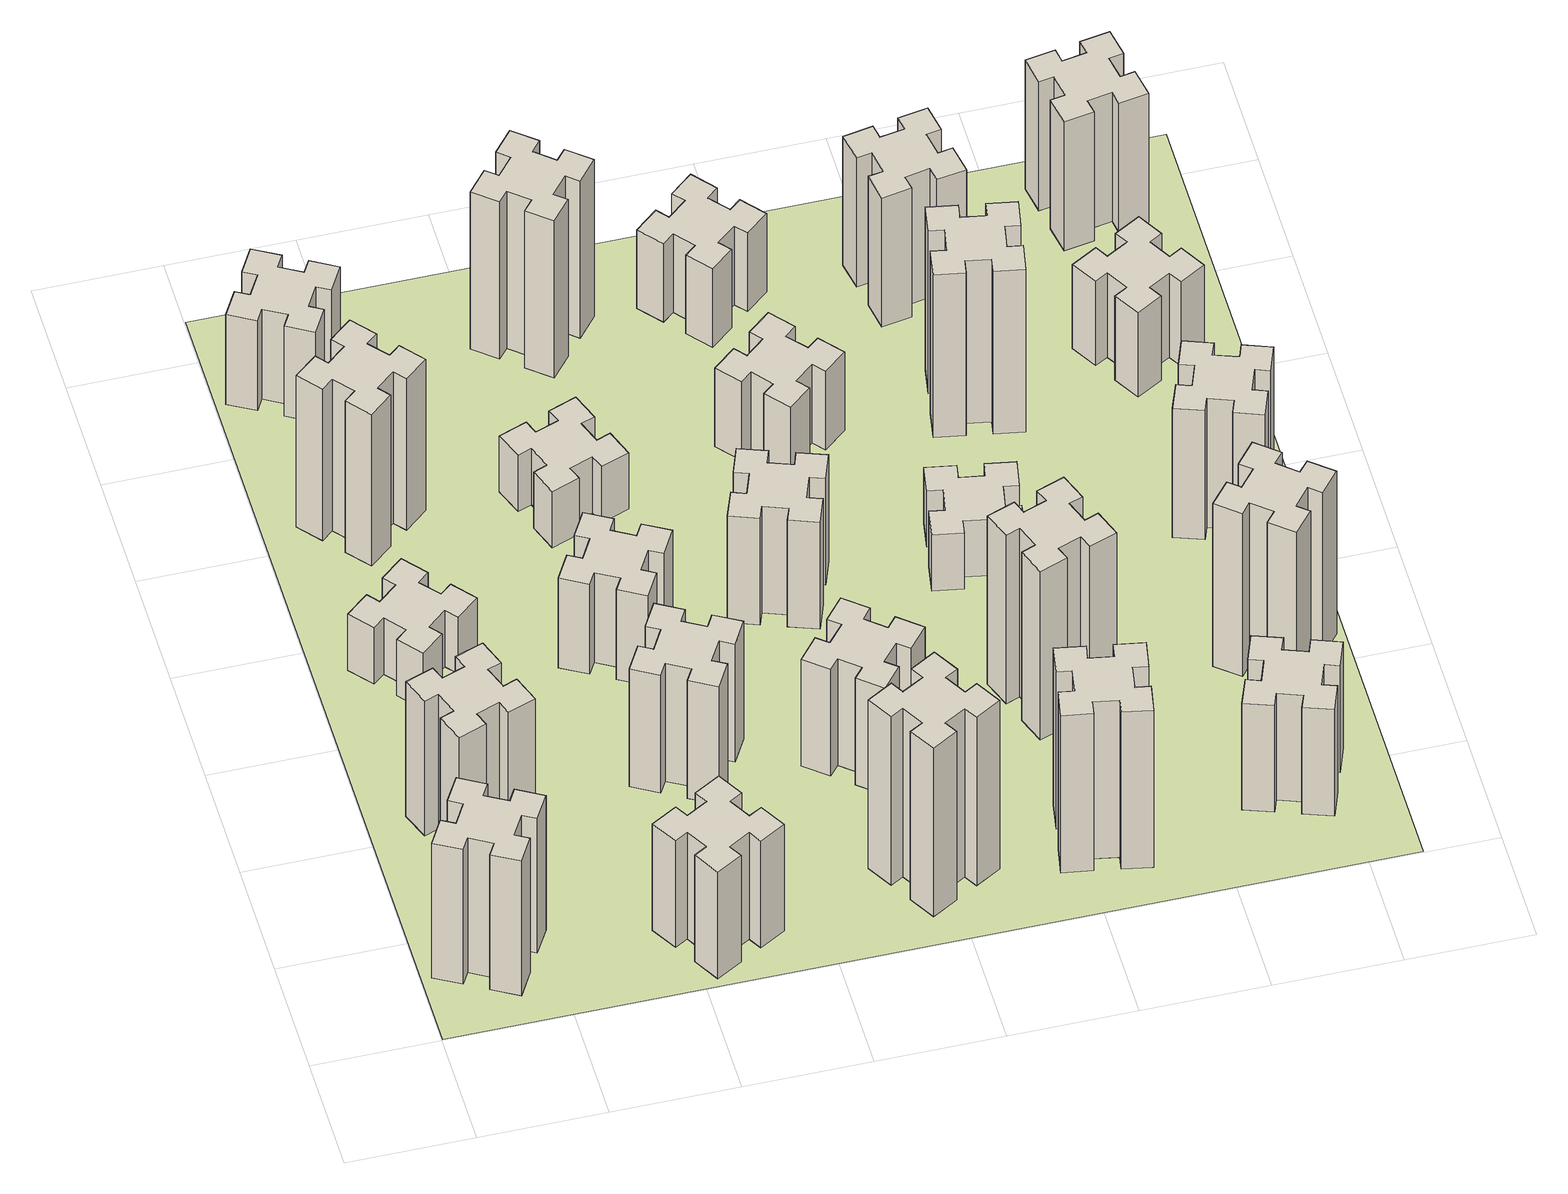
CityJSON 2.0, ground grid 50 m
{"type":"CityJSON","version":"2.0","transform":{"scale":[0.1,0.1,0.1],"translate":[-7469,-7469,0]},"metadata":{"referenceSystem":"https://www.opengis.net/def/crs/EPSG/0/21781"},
"CityObjects":{
"building1":{"type":"Building","attributes":{"class":"1000","function":"1000","usage":"1000","yearOfConstruction":2016,"roofType":"1000","measuredHeight":72,"storeysAboveGround":30,"storeysBelowGround":0},"geometry":[{"type":"Solid","lod":"1","boundaries":[[[[0,1,2,3,4,5,6,7,8,9,10,11,12,13,14,15,16,17,18,19]],[[17,16,20,21]],[[16,15,22,20]],[[15,14,23,22]],[[14,13,24,23]],[[13,12,25,24]],[[12,11,26,25]],[[11,10,27,26]],[[10,9,28,27]],[[9,8,29,28]],[[8,7,30,29]],[[7,6,31,30]],[[6,5,32,31]],[[5,4,33,32]],[[4,3,34,33]],[[3,2,35,34]],[[2,1,36,35]],[[1,0,37,36]],[[0,19,38,37]],[[19,18,39,38]],[[18,17,21,39]],[[24,25,26,27,28,29,30,31,32,33,34,35,36,37,38,39,21,20,22,23]]]]}]},
"building2":{"type":"Building","attributes":{"class":"1000","function":"1000","usage":"1000","yearOfConstruction":2016,"roofType":"1000","measuredHeight":72,"storeysAboveGround":30,"storeysBelowGround":0},"geometry":[{"type":"Solid","lod":"1","boundaries":[[[[40,41,42,43,44,45,46,47,48,49,50,51,52,53,54,55,56,57,58,59]],[[57,56,60,61]],[[56,55,62,60]],[[55,54,63,62]],[[54,53,64,63]],[[53,52,65,64]],[[52,51,66,65]],[[51,50,67,66]],[[50,49,68,67]],[[49,48,69,68]],[[48,47,70,69]],[[47,46,71,70]],[[46,45,72,71]],[[45,44,73,72]],[[44,43,74,73]],[[43,42,75,74]],[[42,41,76,75]],[[41,40,77,76]],[[40,59,78,77]],[[59,58,79,78]],[[58,57,61,79]],[[64,65,66,67,68,69,70,71,72,73,74,75,76,77,78,79,61,60,62,63]]]]}]},
"building3":{"type":"Building","attributes":{"class":"1000","function":"1000","usage":"1000","yearOfConstruction":2016,"roofType":"1000","measuredHeight":30,"storeysAboveGround":30,"storeysBelowGround":0},"geometry":[{"type":"Solid","lod":"1","boundaries":[[[[80,81,82,83,84,85,86,87,88,89,90,91,92,93,94,95,96,97,98,99]],[[97,96,100,101]],[[96,95,102,100]],[[95,94,103,102]],[[94,93,104,103]],[[93,92,105,104]],[[92,91,106,105]],[[91,90,107,106]],[[90,89,108,107]],[[89,88,109,108]],[[88,87,110,109]],[[87,86,111,110]],[[86,85,112,111]],[[85,84,113,112]],[[84,83,114,113]],[[83,82,115,114]],[[82,81,116,115]],[[81,80,117,116]],[[80,99,118,117]],[[99,98,119,118]],[[98,97,101,119]],[[104,105,106,107,108,109,110,111,112,113,114,115,116,117,118,119,101,100,102,103]]]]}]},
"building4":{"type":"Building","attributes":{"class":"1000","function":"1000","usage":"1000","yearOfConstruction":2016,"roofType":"1000","measuredHeight":81,"storeysAboveGround":30,"storeysBelowGround":0},"geometry":[{"type":"Solid","lod":"1","boundaries":[[[[120,121,122,123,124,125,126,127,128,129,130,131,132,133,134,135,136,137,138,139]],[[137,136,140,141]],[[136,135,142,140]],[[135,134,143,142]],[[134,133,144,143]],[[133,132,145,144]],[[132,131,146,145]],[[131,130,147,146]],[[130,129,148,147]],[[129,128,149,148]],[[128,127,150,149]],[[127,126,151,150]],[[126,125,152,151]],[[125,124,153,152]],[[124,123,154,153]],[[123,122,155,154]],[[122,121,156,155]],[[121,120,157,156]],[[120,139,158,157]],[[139,138,159,158]],[[138,137,141,159]],[[144,145,146,147,148,149,150,151,152,153,154,155,156,157,158,159,141,140,142,143]]]]}]},
"building5":{"type":"Building","attributes":{"class":"1000","function":"1000","usage":"1000","yearOfConstruction":2016,"roofType":"1000","measuredHeight":57,"storeysAboveGround":30,"storeysBelowGround":0},"geometry":[{"type":"Solid","lod":"1","boundaries":[[[[160,161,162,163,164,165,166,167,168,169,170,171,172,173,174,175,176,177,178,179]],[[177,176,180,181]],[[176,175,182,180]],[[175,174,183,182]],[[174,173,184,183]],[[173,172,185,184]],[[172,171,186,185]],[[171,170,187,186]],[[170,169,188,187]],[[169,168,189,188]],[[168,167,190,189]],[[167,166,191,190]],[[166,165,192,191]],[[165,164,193,192]],[[164,163,194,193]],[[163,162,195,194]],[[162,161,196,195]],[[161,160,197,196]],[[160,179,198,197]],[[179,178,199,198]],[[178,177,181,199]],[[184,185,186,187,188,189,190,191,192,193,194,195,196,197,198,199,181,180,182,183]]]]}]},
"building6":{"type":"Building","attributes":{"class":"1000","function":"1000","usage":"1000","yearOfConstruction":2016,"roofType":"1000","measuredHeight":48,"storeysAboveGround":30,"storeysBelowGround":0},"geometry":[{"type":"Solid","lod":"1","boundaries":[[[[200,201,202,203,204,205,206,207,208,209,210,211,212,213,214,215,216,217,218,219]],[[217,216,220,221]],[[216,215,222,220]],[[215,214,223,222]],[[214,213,224,223]],[[213,212,225,224]],[[212,211,226,225]],[[211,210,227,226]],[[210,209,228,227]],[[209,208,229,228]],[[208,207,230,229]],[[207,206,231,230]],[[206,205,232,231]],[[205,204,233,232]],[[204,203,234,233]],[[203,202,235,234]],[[202,201,236,235]],[[201,200,237,236]],[[200,219,238,237]],[[219,218,239,238]],[[218,217,221,239]],[[224,225,226,227,228,229,230,231,232,233,234,235,236,237,238,239,221,220,222,223]]]]}]},
"building7":{"type":"Building","attributes":{"class":"1000","function":"1000","usage":"1000","yearOfConstruction":2016,"roofType":"1000","measuredHeight":63,"storeysAboveGround":30,"storeysBelowGround":0},"geometry":[{"type":"Solid","lod":"1","boundaries":[[[[240,241,242,243,244,245,246,247,248,249,250,251,252,253,254,255,256,257,258,259]],[[257,256,260,261]],[[256,255,262,260]],[[255,254,263,262]],[[254,253,264,263]],[[253,252,265,264]],[[252,251,266,265]],[[251,250,267,266]],[[250,249,268,267]],[[249,248,269,268]],[[248,247,270,269]],[[247,246,271,270]],[[246,245,272,271]],[[245,244,273,272]],[[244,243,274,273]],[[243,242,275,274]],[[242,241,276,275]],[[241,240,277,276]],[[240,259,278,277]],[[259,258,279,278]],[[258,257,261,279]],[[264,265,266,267,268,269,270,271,272,273,274,275,276,277,278,279,261,260,262,263]]]]}]},
"building8":{"type":"Building","attributes":{"class":"1000","function":"1000","usage":"1000","yearOfConstruction":2016,"roofType":"1000","measuredHeight":48,"storeysAboveGround":30,"storeysBelowGround":0},"geometry":[{"type":"Solid","lod":"1","boundaries":[[[[280,281,282,283,284,285,286,287,288,289,290,291,292,293,294,295,296,297,298,299]],[[297,296,300,301]],[[296,295,302,300]],[[295,294,303,302]],[[294,293,304,303]],[[293,292,305,304]],[[292,291,306,305]],[[291,290,307,306]],[[290,289,308,307]],[[289,288,309,308]],[[288,287,310,309]],[[287,286,311,310]],[[286,285,312,311]],[[285,284,313,312]],[[284,283,314,313]],[[283,282,315,314]],[[282,281,316,315]],[[281,280,317,316]],[[280,299,318,317]],[[299,298,319,318]],[[298,297,301,319]],[[304,305,306,307,308,309,310,311,312,313,314,315,316,317,318,319,301,300,302,303]]]]}]},
"building9":{"type":"Building","attributes":{"class":"1000","function":"1000","usage":"1000","yearOfConstruction":2016,"roofType":"1000","measuredHeight":30,"storeysAboveGround":30,"storeysBelowGround":0},"geometry":[{"type":"Solid","lod":"1","boundaries":[[[[320,321,322,323,324,325,326,327,328,329,330,331,332,333,334,335,336,337,338,339]],[[337,336,340,341]],[[336,335,342,340]],[[335,334,343,342]],[[334,333,344,343]],[[333,332,345,344]],[[332,331,346,345]],[[331,330,347,346]],[[330,329,348,347]],[[329,328,349,348]],[[328,327,350,349]],[[327,326,351,350]],[[326,325,352,351]],[[325,324,353,352]],[[324,323,354,353]],[[323,322,355,354]],[[322,321,356,355]],[[321,320,357,356]],[[320,339,358,357]],[[339,338,359,358]],[[338,337,341,359]],[[344,345,346,347,348,349,350,351,352,353,354,355,356,357,358,359,341,340,342,343]]]]}]},
"building10":{"type":"Building","attributes":{"class":"1000","function":"1000","usage":"1000","yearOfConstruction":2016,"roofType":"1000","measuredHeight":90,"storeysAboveGround":30,"storeysBelowGround":0},"geometry":[{"type":"Solid","lod":"1","boundaries":[[[[360,361,362,363,364,365,366,367,368,369,370,371,372,373,374,375,376,377,378,379]],[[377,376,380,381]],[[376,375,382,380]],[[375,374,383,382]],[[374,373,384,383]],[[373,372,385,384]],[[372,371,386,385]],[[371,370,387,386]],[[370,369,388,387]],[[369,368,389,388]],[[368,367,390,389]],[[367,366,391,390]],[[366,365,392,391]],[[365,364,393,392]],[[364,363,394,393]],[[363,362,395,394]],[[362,361,396,395]],[[361,360,397,396]],[[360,379,398,397]],[[379,378,399,398]],[[378,377,381,399]],[[384,385,386,387,388,389,390,391,392,393,394,395,396,397,398,399,381,380,382,383]]]]}]},
"building11":{"type":"Building","attributes":{"class":"1000","function":"1000","usage":"1000","yearOfConstruction":2016,"roofType":"1000","measuredHeight":57,"storeysAboveGround":30,"storeysBelowGround":0},"geometry":[{"type":"Solid","lod":"1","boundaries":[[[[400,401,402,403,404,405,406,407,408,409,410,411,412,413,414,415,416,417,418,419]],[[417,416,420,421]],[[416,415,422,420]],[[415,414,423,422]],[[414,413,424,423]],[[413,412,425,424]],[[412,411,426,425]],[[411,410,427,426]],[[410,409,428,427]],[[409,408,429,428]],[[408,407,430,429]],[[407,406,431,430]],[[406,405,432,431]],[[405,404,433,432]],[[404,403,434,433]],[[403,402,435,434]],[[402,401,436,435]],[[401,400,437,436]],[[400,419,438,437]],[[419,418,439,438]],[[418,417,421,439]],[[424,425,426,427,428,429,430,431,432,433,434,435,436,437,438,439,421,420,422,423]]]]}]},
"building12":{"type":"Building","attributes":{"class":"1000","function":"1000","usage":"1000","yearOfConstruction":2016,"roofType":"1000","measuredHeight":84,"storeysAboveGround":30,"storeysBelowGround":0},"geometry":[{"type":"Solid","lod":"1","boundaries":[[[[440,441,442,443,444,445,446,447,448,449,450,451,452,453,454,455,456,457,458,459]],[[457,456,460,461]],[[456,455,462,460]],[[455,454,463,462]],[[454,453,464,463]],[[453,452,465,464]],[[452,451,466,465]],[[451,450,467,466]],[[450,449,468,467]],[[449,448,469,468]],[[448,447,470,469]],[[447,446,471,470]],[[446,445,472,471]],[[445,444,473,472]],[[444,443,474,473]],[[443,442,475,474]],[[442,441,476,475]],[[441,440,477,476]],[[440,459,478,477]],[[459,458,479,478]],[[458,457,461,479]],[[464,465,466,467,468,469,470,471,472,473,474,475,476,477,478,479,461,460,462,463]]]]}]},
"building13":{"type":"Building","attributes":{"class":"1000","function":"1000","usage":"1000","yearOfConstruction":2016,"roofType":"1000","measuredHeight":57,"storeysAboveGround":30,"storeysBelowGround":0},"geometry":[{"type":"Solid","lod":"1","boundaries":[[[[480,481,482,483,484,485,486,487,488,489,490,491,492,493,494,495,496,497,498,499]],[[497,496,500,501]],[[496,495,502,500]],[[495,494,503,502]],[[494,493,504,503]],[[493,492,505,504]],[[492,491,506,505]],[[491,490,507,506]],[[490,489,508,507]],[[489,488,509,508]],[[488,487,510,509]],[[487,486,511,510]],[[486,485,512,511]],[[485,484,513,512]],[[484,483,514,513]],[[483,482,515,514]],[[482,481,516,515]],[[481,480,517,516]],[[480,499,518,517]],[[499,498,519,518]],[[498,497,501,519]],[[504,505,506,507,508,509,510,511,512,513,514,515,516,517,518,519,501,500,502,503]]]]}]},
"building14":{"type":"Building","attributes":{"class":"1000","function":"1000","usage":"1000","yearOfConstruction":2016,"roofType":"1000","measuredHeight":84,"storeysAboveGround":30,"storeysBelowGround":0},"geometry":[{"type":"Solid","lod":"1","boundaries":[[[[520,521,522,523,524,525,526,527,528,529,530,531,532,533,534,535,536,537,538,539]],[[537,536,540,541]],[[536,535,542,540]],[[535,534,543,542]],[[534,533,544,543]],[[533,532,545,544]],[[532,531,546,545]],[[531,530,547,546]],[[530,529,548,547]],[[529,528,549,548]],[[528,527,550,549]],[[527,526,551,550]],[[526,525,552,551]],[[525,524,553,552]],[[524,523,554,553]],[[523,522,555,554]],[[522,521,556,555]],[[521,520,557,556]],[[520,539,558,557]],[[539,538,559,558]],[[538,537,541,559]],[[544,545,546,547,548,549,550,551,552,553,554,555,556,557,558,559,541,540,542,543]]]]}]},
"building15":{"type":"Building","attributes":{"class":"1000","function":"1000","usage":"1000","yearOfConstruction":2016,"roofType":"1000","measuredHeight":42,"storeysAboveGround":30,"storeysBelowGround":0},"geometry":[{"type":"Solid","lod":"1","boundaries":[[[[560,561,562,563,564,565,566,567,568,569,570,571,572,573,574,575,576,577,578,579]],[[577,576,580,581]],[[576,575,582,580]],[[575,574,583,582]],[[574,573,584,583]],[[573,572,585,584]],[[572,571,586,585]],[[571,570,587,586]],[[570,569,588,587]],[[569,568,589,588]],[[568,567,590,589]],[[567,566,591,590]],[[566,565,592,591]],[[565,564,593,592]],[[564,563,594,593]],[[563,562,595,594]],[[562,561,596,595]],[[561,560,597,596]],[[560,579,598,597]],[[579,578,599,598]],[[578,577,581,599]],[[584,585,586,587,588,589,590,591,592,593,594,595,596,597,598,599,581,580,582,583]]]]}]},
"building16":{"type":"Building","attributes":{"class":"1000","function":"1000","usage":"1000","yearOfConstruction":2016,"roofType":"1000","measuredHeight":42,"storeysAboveGround":30,"storeysBelowGround":0},"geometry":[{"type":"Solid","lod":"1","boundaries":[[[[600,601,602,603,604,605,606,607,608,609,610,611,612,613,614,615,616,617,618,619]],[[617,616,620,621]],[[616,615,622,620]],[[615,614,623,622]],[[614,613,624,623]],[[613,612,625,624]],[[612,611,626,625]],[[611,610,627,626]],[[610,609,628,627]],[[609,608,629,628]],[[608,607,630,629]],[[607,606,631,630]],[[606,605,632,631]],[[605,604,633,632]],[[604,603,634,633]],[[603,602,635,634]],[[602,601,636,635]],[[601,600,637,636]],[[600,619,638,637]],[[619,618,639,638]],[[618,617,621,639]],[[624,625,626,627,628,629,630,631,632,633,634,635,636,637,638,639,621,620,622,623]]]]}]},
"building17":{"type":"Building","attributes":{"class":"1000","function":"1000","usage":"1000","yearOfConstruction":2016,"roofType":"1000","measuredHeight":90,"storeysAboveGround":30,"storeysBelowGround":0},"geometry":[{"type":"Solid","lod":"1","boundaries":[[[[640,641,642,643,644,645,646,647,648,649,650,651,652,653,654,655,656,657,658,659]],[[657,656,660,661]],[[656,655,662,660]],[[655,654,663,662]],[[654,653,664,663]],[[653,652,665,664]],[[652,651,666,665]],[[651,650,667,666]],[[650,649,668,667]],[[649,648,669,668]],[[648,647,670,669]],[[647,646,671,670]],[[646,645,672,671]],[[645,644,673,672]],[[644,643,674,673]],[[643,642,675,674]],[[642,641,676,675]],[[641,640,677,676]],[[640,659,678,677]],[[659,658,679,678]],[[658,657,661,679]],[[664,665,666,667,668,669,670,671,672,673,674,675,676,677,678,679,661,660,662,663]]]]}]},
"building18":{"type":"Building","attributes":{"class":"1000","function":"1000","usage":"1000","yearOfConstruction":2016,"roofType":"1000","measuredHeight":30,"storeysAboveGround":30,"storeysBelowGround":0},"geometry":[{"type":"Solid","lod":"1","boundaries":[[[[680,681,682,683,684,685,686,687,688,689,690,691,692,693,694,695,696,697,698,699]],[[697,696,700,701]],[[696,695,702,700]],[[695,694,703,702]],[[694,693,704,703]],[[693,692,705,704]],[[692,691,706,705]],[[691,690,707,706]],[[690,689,708,707]],[[689,688,709,708]],[[688,687,710,709]],[[687,686,711,710]],[[686,685,712,711]],[[685,684,713,712]],[[684,683,714,713]],[[683,682,715,714]],[[682,681,716,715]],[[681,680,717,716]],[[680,699,718,717]],[[699,698,719,718]],[[698,697,701,719]],[[704,705,706,707,708,709,710,711,712,713,714,715,716,717,718,719,701,700,702,703]]]]}]},
"building19":{"type":"Building","attributes":{"class":"1000","function":"1000","usage":"1000","yearOfConstruction":2016,"roofType":"1000","measuredHeight":87,"storeysAboveGround":30,"storeysBelowGround":0},"geometry":[{"type":"Solid","lod":"1","boundaries":[[[[720,721,722,723,724,725,726,727,728,729,730,731,732,733,734,735,736,737,738,739]],[[737,736,740,741]],[[736,735,742,740]],[[735,734,743,742]],[[734,733,744,743]],[[733,732,745,744]],[[732,731,746,745]],[[731,730,747,746]],[[730,729,748,747]],[[729,728,749,748]],[[728,727,750,749]],[[727,726,751,750]],[[726,725,752,751]],[[725,724,753,752]],[[724,723,754,753]],[[723,722,755,754]],[[722,721,756,755]],[[721,720,757,756]],[[720,739,758,757]],[[739,738,759,758]],[[738,737,741,759]],[[744,745,746,747,748,749,750,751,752,753,754,755,756,757,758,759,741,740,742,743]]]]}]},
"building20":{"type":"Building","attributes":{"class":"1000","function":"1000","usage":"1000","yearOfConstruction":2016,"roofType":"1000","measuredHeight":57,"storeysAboveGround":30,"storeysBelowGround":0},"geometry":[{"type":"Solid","lod":"1","boundaries":[[[[760,761,762,763,764,765,766,767,768,769,770,771,772,773,774,775,776,777,778,779]],[[777,776,780,781]],[[776,775,782,780]],[[775,774,783,782]],[[774,773,784,783]],[[773,772,785,784]],[[772,771,786,785]],[[771,770,787,786]],[[770,769,788,787]],[[769,768,789,788]],[[768,767,790,789]],[[767,766,791,790]],[[766,765,792,791]],[[765,764,793,792]],[[764,763,794,793]],[[763,762,795,794]],[[762,761,796,795]],[[761,760,797,796]],[[760,779,798,797]],[[779,778,799,798]],[[778,777,781,799]],[[784,785,786,787,788,789,790,791,792,793,794,795,796,797,798,799,781,780,782,783]]]]}]},
"building21":{"type":"Building","attributes":{"class":"1000","function":"1000","usage":"1000","yearOfConstruction":2016,"roofType":"1000","measuredHeight":69,"storeysAboveGround":30,"storeysBelowGround":0},"geometry":[{"type":"Solid","lod":"1","boundaries":[[[[800,801,802,803,804,805,806,807,808,809,810,811,812,813,814,815,816,817,818,819]],[[817,816,820,821]],[[816,815,822,820]],[[815,814,823,822]],[[814,813,824,823]],[[813,812,825,824]],[[812,811,826,825]],[[811,810,827,826]],[[810,809,828,827]],[[809,808,829,828]],[[808,807,830,829]],[[807,806,831,830]],[[806,805,832,831]],[[805,804,833,832]],[[804,803,834,833]],[[803,802,835,834]],[[802,801,836,835]],[[801,800,837,836]],[[800,819,838,837]],[[819,818,839,838]],[[818,817,821,839]],[[824,825,826,827,828,829,830,831,832,833,834,835,836,837,838,839,821,820,822,823]]]]}]},
"building22":{"type":"Building","attributes":{"class":"1000","function":"1000","usage":"1000","yearOfConstruction":2016,"roofType":"1000","measuredHeight":87,"storeysAboveGround":30,"storeysBelowGround":0},"geometry":[{"type":"Solid","lod":"1","boundaries":[[[[840,841,842,843,844,845,846,847,848,849,850,851,852,853,854,855,856,857,858,859]],[[857,856,860,861]],[[856,855,862,860]],[[855,854,863,862]],[[854,853,864,863]],[[853,852,865,864]],[[852,851,866,865]],[[851,850,867,866]],[[850,849,868,867]],[[849,848,869,868]],[[848,847,870,869]],[[847,846,871,870]],[[846,845,872,871]],[[845,844,873,872]],[[844,843,874,873]],[[843,842,875,874]],[[842,841,876,875]],[[841,840,877,876]],[[840,859,878,877]],[[859,858,879,878]],[[858,857,861,879]],[[864,865,866,867,868,869,870,871,872,873,874,875,876,877,878,879,861,860,862,863]]]]}]},
"building23":{"type":"Building","attributes":{"class":"1000","function":"1000","usage":"1000","yearOfConstruction":2016,"roofType":"1000","measuredHeight":69,"storeysAboveGround":30,"storeysBelowGround":0},"geometry":[{"type":"Solid","lod":"1","boundaries":[[[[880,881,882,883,884,885,886,887,888,889,890,891,892,893,894,895,896,897,898,899]],[[897,896,900,901]],[[896,895,902,900]],[[895,894,903,902]],[[894,893,904,903]],[[893,892,905,904]],[[892,891,906,905]],[[891,890,907,906]],[[890,889,908,907]],[[889,888,909,908]],[[888,887,910,909]],[[887,886,911,910]],[[886,885,912,911]],[[885,884,913,912]],[[884,883,914,913]],[[883,882,915,914]],[[882,881,916,915]],[[881,880,917,916]],[[880,899,918,917]],[[899,898,919,918]],[[898,897,901,919]],[[904,905,906,907,908,909,910,911,912,913,914,915,916,917,918,919,901,900,902,903]]]]}]},
"building24":{"type":"Building","attributes":{"class":"1000","function":"1000","usage":"1000","yearOfConstruction":2016,"roofType":"1000","measuredHeight":45,"storeysAboveGround":30,"storeysBelowGround":0},"geometry":[{"type":"Solid","lod":"1","boundaries":[[[[920,921,922,923,924,925,926,927,928,929,930,931,932,933,934,935,936,937,938,939]],[[937,936,940,941]],[[936,935,942,940]],[[935,934,943,942]],[[934,933,944,943]],[[933,932,945,944]],[[932,931,946,945]],[[931,930,947,946]],[[930,929,948,947]],[[929,928,949,948]],[[928,927,950,949]],[[927,926,951,950]],[[926,925,952,951]],[[925,924,953,952]],[[924,923,954,953]],[[923,922,955,954]],[[922,921,956,955]],[[921,920,957,956]],[[920,939,958,957]],[[939,938,959,958]],[[938,937,941,959]],[[944,945,946,947,948,949,950,951,952,953,954,955,956,957,958,959,941,940,942,943]]]]}]},
"building25":{"type":"Building","attributes":{"class":"1000","function":"1000","usage":"1000","yearOfConstruction":2016,"roofType":"1000","measuredHeight":69,"storeysAboveGround":30,"storeysBelowGround":0},"geometry":[{"type":"Solid","lod":"1","boundaries":[[[[960,961,962,963,964,965,966,967,968,969,970,971,972,973,974,975,976,977,978,979]],[[977,976,980,981]],[[976,975,982,980]],[[975,974,983,982]],[[974,973,984,983]],[[973,972,985,984]],[[972,971,986,985]],[[971,970,987,986]],[[970,969,988,987]],[[969,968,989,988]],[[968,967,990,989]],[[967,966,991,990]],[[966,965,992,991]],[[965,964,993,992]],[[964,963,994,993]],[[963,962,995,994]],[[962,961,996,995]],[[961,960,997,996]],[[960,979,998,997]],[[979,978,999,998]],[[978,977,981,999]],[[984,985,986,987,988,989,990,991,992,993,994,995,996,997,998,999,981,980,982,983]]]]}]},
"landuse1":{"type":"LandUse","attributes":{"name":"plot1","function":"1010"},"geometry":[{"type":"MultiSurface","lod":"1","boundaries":[[[1000,1001,1002,1003]]]}]}
},
"vertices":[
[177,305,0],[264,255,0],[234,203,0],[338,143,0],[398,247,0],[346,277,0],[396,364,0],[448,334,0],[508,438,0],[404,498,0],[374,446,0],[287,496,0],[317,548,0],[213,608,0],[153,504,0],[205,474,0],[155,387,0],[103,417,0],[43,313,0],[147,253,0],[155,387,720],[103,417,720],[205,474,720],[153,504,720],[213,608,720],[317,548,720],[287,496,720],[374,446,720],[404,498,720],[508,438,720],[448,334,720],[396,364,720],[346,277,720],[398,247,720],[338,143,720],[234,203,720],[264,255,720],[177,305,720],[147,253,720],[43,313,720],
[366,895,0],[460,929,0],[480,873,0],[593,914,0],[552,1027,0],[496,1006,0],[462,1100,0],[518,1120,0],[477,1233,0],[364,1192,0],[385,1136,0],[291,1102,0],[270,1158,0],[157,1117,0],[199,1004,0],[255,1025,0],[289,931,0],[233,910,0],[274,797,0],[387,839,0],[289,931,720],[233,910,720],[255,1025,720],[199,1004,720],[157,1117,720],[270,1158,720],[291,1102,720],[385,1136,720],[364,1192,720],[477,1233,720],[518,1120,720],[462,1100,720],[496,1006,720],[552,1027,720],[593,914,720],[480,873,720],[460,929,720],[366,895,720],[387,839,720],[274,797,720],
[492,1888,0],[427,1964,0],[473,2003,0],[396,2095,0],[304,2018,0],[343,1972,0],[266,1907,0],[228,1953,0],[136,1876,0],[213,1784,0],[259,1823,0],[323,1746,0],[277,1708,0],[354,1616,0],[446,1693,0],[408,1739,0],[484,1803,0],[523,1757,0],[615,1834,0],[538,1926,0],[484,1803,300],[523,1757,300],[408,1739,300],[446,1693,300],[354,1616,300],[277,1708,300],[323,1746,300],[259,1823,300],[213,1784,300],[136,1876,300],[228,1953,300],[266,1907,300],[343,1972,300],[304,2018,300],[396,2095,300],[473,2003,300],[427,1964,300],[492,1888,300],[538,1926,300],[615,1834,300],
[343,2712,0],[266,2647,0],[228,2693,0],[136,2616,0],[213,2524,0],[259,2563,0],[323,2486,0],[277,2448,0],[354,2356,0],[446,2433,0],[408,2479,0],[484,2543,0],[523,2497,0],[615,2574,0],[538,2666,0],[492,2628,0],[427,2704,0],[473,2743,0],[396,2835,0],[304,2758,0],[427,2704,810],[473,2743,810],[492,2628,810],[538,2666,810],[615,2574,810],[523,2497,810],[484,2543,810],[408,2479,810],[446,2433,810],[354,2356,810],[277,2448,810],[323,2486,810],[259,2563,810],[213,2524,810],[136,2616,810],[228,2693,810],[266,2647,810],[343,2712,810],[304,2758,810],[396,2835,810],
[1127,155,0],[1214,205,0],[1244,153,0],[1348,213,0],[1288,317,0],[1236,287,0],[1186,374,0],[1238,404,0],[1178,508,0],[1074,448,0],[1104,396,0],[1017,346,0],[987,398,0],[883,338,0],[943,234,0],[995,264,0],[1045,177,0],[993,147,0],[1053,43,0],[1157,103,0],[1045,177,570],[993,147,570],[995,264,570],[943,234,570],[883,338,570],[987,398,570],[1017,346,570],[1104,396,570],[1074,448,570],[1178,508,570],[1238,404,570],[1186,374,570],[1236,287,570],[1288,317,570],[1348,213,570],[1244,153,570],[1214,205,570],[1127,155,570],[1157,103,570],[1053,43,570],
[177,3265,0],[264,3215,0],[234,3163,0],[338,3103,0],[398,3207,0],[346,3237,0],[396,3324,0],[448,3294,0],[508,3398,0],[404,3458,0],[374,3406,0],[287,3456,0],[317,3508,0],[213,3568,0],[153,3464,0],[205,3434,0],[155,3347,0],[103,3377,0],[43,3273,0],[147,3213,0],[155,3347,480],[103,3377,480],[205,3434,480],[153,3464,480],[213,3568,480],[317,3508,480],[287,3456,480],[374,3406,480],[404,3458,480],[508,3398,480],[448,3294,480],[396,3324,480],[346,3237,480],[398,3207,480],[338,3103,480],[234,3163,480],[264,3215,480],[177,3265,480],[147,3213,480],[43,3273,480],
[1286,1017,0],[1336,1104,0],[1388,1074,0],[1448,1178,0],[1344,1238,0],[1314,1186,0],[1227,1236,0],[1257,1288,0],[1153,1348,0],[1093,1244,0],[1145,1214,0],[1095,1127,0],[1043,1157,0],[983,1053,0],[1087,993,0],[1117,1045,0],[1204,995,0],[1174,943,0],[1278,883,0],[1338,987,0],[1204,995,630],[1174,943,630],[1117,1045,630],[1087,993,630],[983,1053,630],[1043,1157,630],[1095,1127,630],[1145,1214,630],[1093,1244,630],[1153,1348,630],[1257,1288,630],[1227,1236,630],[1314,1186,630],[1344,1238,630],[1448,1178,630],[1388,1074,630],[1336,1104,630],[1286,1017,630],[1338,987,630],[1278,883,630],
[1045,1854,0],[995,1767,0],[943,1797,0],[883,1693,0],[987,1633,0],[1017,1685,0],[1104,1635,0],[1074,1583,0],[1178,1523,0],[1238,1627,0],[1186,1657,0],[1236,1744,0],[1288,1714,0],[1348,1818,0],[1244,1878,0],[1214,1826,0],[1127,1876,0],[1157,1928,0],[1053,1988,0],[993,1884,0],[1127,1876,480],[1157,1928,480],[1214,1826,480],[1244,1878,480],[1348,1818,480],[1288,1714,480],[1236,1744,480],[1186,1657,480],[1238,1627,480],[1178,1523,480],[1074,1583,480],[1104,1635,480],[1017,1685,480],[987,1633,480],[883,1693,480],[943,1797,480],[995,1767,480],[1045,1854,480],[993,1884,480],[1053,1988,480],
[1125,2616,0],[1031,2582,0],[1010,2638,0],[897,2597,0],[939,2484,0],[995,2505,0],[1029,2411,0],[973,2390,0],[1014,2277,0],[1127,2319,0],[1106,2375,0],[1200,2409,0],[1220,2353,0],[1333,2394,0],[1292,2507,0],[1236,2486,0],[1202,2580,0],[1258,2600,0],[1217,2713,0],[1104,2672,0],[1202,2580,300],[1258,2600,300],[1236,2486,300],[1292,2507,300],[1333,2394,300],[1220,2353,300],[1200,2409,300],[1106,2375,300],[1127,2319,300],[1014,2277,300],[973,2390,300],[1029,2411,300],[995,2505,300],[939,2484,300],[897,2597,300],[1010,2638,300],[1031,2582,300],[1125,2616,300],[1104,2672,300],[1217,2713,300],
[2076,387,0],[2026,474,0],[2078,504,0],[2018,608,0],[1914,548,0],[1944,496,0],[1857,446,0],[1827,498,0],[1723,438,0],[1783,334,0],[1835,364,0],[1885,277,0],[1833,247,0],[1893,143,0],[1997,203,0],[1967,255,0],[2054,305,0],[2084,253,0],[2188,313,0],[2128,417,0],[2054,305,900],[2084,253,900],[1967,255,900],[1997,203,900],[1893,143,900],[1833,247,900],[1885,277,900],[1835,364,900],[1783,334,900],[1723,438,900],[1827,498,900],[1857,446,900],[1944,496,900],[1914,548,900],[2018,608,900],[2078,504,900],[2026,474,900],[2076,387,900],[2128,417,900],[2188,313,900],
[1803,1124,0],[1739,1048,0],[1693,1086,0],[1616,994,0],[1708,917,0],[1746,963,0],[1823,899,0],[1784,853,0],[1876,776,0],[1953,868,0],[1907,906,0],[1972,983,0],[2018,944,0],[2095,1036,0],[2003,1113,0],[1964,1067,0],[1888,1132,0],[1926,1178,0],[1834,1255,0],[1757,1163,0],[1888,1132,570],[1926,1178,570],[1964,1067,570],[2003,1113,570],[2095,1036,570],[2018,944,570],[1972,983,570],[1907,906,570],[1953,868,570],[1876,776,570],[1784,853,570],[1823,899,570],[1746,963,570],[1708,917,570],[1616,994,570],[1693,1086,570],[1739,1048,570],[1803,1124,570],[1757,1163,570],[1834,1255,570],
[1106,3283,0],[1183,3219,0],[1144,3173,0],[1236,3096,0],[1313,3188,0],[1267,3226,0],[1332,3303,0],[1378,3264,0],[1455,3356,0],[1363,3433,0],[1324,3387,0],[1248,3452,0],[1286,3498,0],[1194,3575,0],[1117,3483,0],[1163,3444,0],[1099,3368,0],[1053,3406,0],[976,3314,0],[1068,3237,0],[1099,3368,840],[1053,3406,840],[1163,3444,840],[1117,3483,840],[1194,3575,840],[1286,3498,840],[1248,3452,840],[1324,3387,840],[1363,3433,840],[1455,3356,840],[1378,3264,840],[1332,3303,840],[1267,3226,840],[1313,3188,840],[1236,3096,840],[1144,3173,840],[1183,3219,840],[1106,3283,840],[1068,3237,840],[976,3314,840],
[1842,1771,0],[1876,1865,0],[1932,1844,0],[1973,1957,0],[1860,1998,0],[1840,1942,0],[1746,1976,0],[1767,2032,0],[1654,2073,0],[1613,1960,0],[1669,1940,0],[1635,1846,0],[1579,1867,0],[1537,1754,0],[1650,1713,0],[1671,1769,0],[1765,1735,0],[1744,1679,0],[1857,1637,0],[1898,1750,0],[1765,1735,570],[1744,1679,570],[1671,1769,570],[1650,1713,570],[1537,1754,570],[1579,1867,570],[1635,1846,570],[1669,1940,570],[1613,1960,570],[1654,2073,570],[1767,2032,570],[1746,1976,570],[1840,1942,570],[1860,1998,570],[1973,1957,570],[1932,1844,570],[1876,1865,570],[1842,1771,570],[1898,1750,570],[1857,1637,570],
[2496,444,0],[2478,345,0],[2419,356,0],[2398,237,0],[2517,217,0],[2527,276,0],[2625,258,0],[2615,199,0],[2733,178,0],[2754,297,0],[2695,307,0],[2712,405,0],[2771,395,0],[2792,513,0],[2674,534,0],[2664,475,0],[2565,492,0],[2576,551,0],[2457,572,0],[2437,454,0],[2565,492,840],[2576,551,840],[2664,475,840],[2674,534,840],[2792,513,840],[2771,395,840],[2712,405,840],[2695,307,840],[2754,297,840],[2733,178,840],[2615,199,840],[2625,258,840],[2527,276,840],[2517,217,840],[2398,237,840],[2419,356,840],[2478,345,840],[2496,444,840],[2437,454,840],[2457,572,840],
[1988,2479,0],[2064,2543,0],[2103,2497,0],[2195,2574,0],[2118,2666,0],[2072,2628,0],[2007,2704,0],[2053,2743,0],[1976,2835,0],[1884,2758,0],[1923,2712,0],[1846,2647,0],[1808,2693,0],[1716,2616,0],[1793,2524,0],[1839,2563,0],[1903,2486,0],[1857,2448,0],[1934,2356,0],[2026,2433,0],[1903,2486,420],[1857,2448,420],[1839,2563,420],[1793,2524,420],[1716,2616,420],[1808,2693,420],[1846,2647,420],[1923,2712,420],[1884,2758,420],[1976,2835,420],[2053,2743,420],[2007,2704,420],[2072,2628,420],[2118,2666,420],[2195,2574,420],[2103,2497,420],[2064,2543,420],[1988,2479,420],[2026,2433,420],[1934,2356,420],
[1972,3368,0],[1907,3444,0],[1953,3483,0],[1876,3575,0],[1784,3498,0],[1823,3452,0],[1746,3387,0],[1708,3433,0],[1616,3356,0],[1693,3264,0],[1739,3303,0],[1803,3226,0],[1757,3188,0],[1834,3096,0],[1926,3173,0],[1888,3219,0],[1964,3283,0],[2003,3237,0],[2095,3314,0],[2018,3406,0],[1964,3283,420],[2003,3237,420],[1888,3219,420],[1926,3173,420],[1834,3096,420],[1757,3188,420],[1803,3226,420],[1739,3303,420],[1693,3264,420],[1616,3356,420],[1708,3433,420],[1746,3387,420],[1823,3452,420],[1784,3498,420],[1876,3575,420],[1953,3483,420],[1907,3444,420],[1972,3368,420],[2018,3406,420],[2095,3314,420],
[2586,995,0],[2680,1029,0],[2700,973,0],[2813,1014,0],[2772,1127,0],[2716,1106,0],[2682,1200,0],[2738,1220,0],[2697,1333,0],[2584,1292,0],[2605,1236,0],[2511,1202,0],[2490,1258,0],[2377,1217,0],[2419,1104,0],[2475,1125,0],[2509,1031,0],[2453,1010,0],[2494,897,0],[2607,939,0],[2509,1031,900],[2453,1010,900],[2475,1125,900],[2419,1104,900],[2377,1217,900],[2490,1258,900],[2511,1202,900],[2605,1236,900],[2584,1292,900],[2697,1333,900],[2738,1220,900],[2682,1200,900],[2716,1106,900],[2772,1127,900],[2813,1014,900],[2700,973,900],[2680,1029,900],[2586,995,900],[2607,939,900],[2494,897,900],
[2427,1756,0],[2525,1738,0],[2515,1679,0],[2633,1658,0],[2654,1777,0],[2595,1787,0],[2612,1885,0],[2671,1875,0],[2692,1993,0],[2574,2014,0],[2564,1955,0],[2465,1972,0],[2476,2031,0],[2357,2052,0],[2337,1934,0],[2396,1924,0],[2378,1825,0],[2319,1836,0],[2298,1717,0],[2417,1697,0],[2378,1825,300],[2319,1836,300],[2396,1924,300],[2337,1934,300],[2357,2052,300],[2476,2031,300],[2465,1972,300],[2564,1955,300],[2574,2014,300],[2692,1993,300],[2671,1875,300],[2612,1885,300],[2595,1787,300],[2654,1777,300],[2633,1658,300],[2515,1679,300],[2525,1738,300],[2427,1756,300],[2417,1697,300],[2298,1717,300],
[2627,2496,0],[2725,2478,0],[2715,2419,0],[2833,2398,0],[2854,2517,0],[2795,2527,0],[2812,2625,0],[2871,2615,0],[2892,2733,0],[2774,2754,0],[2764,2695,0],[2665,2712,0],[2676,2771,0],[2557,2792,0],[2537,2674,0],[2596,2664,0],[2578,2565,0],[2519,2576,0],[2498,2457,0],[2617,2437,0],[2578,2565,870],[2519,2576,870],[2596,2664,870],[2537,2674,870],[2557,2792,870],[2676,2771,870],[2665,2712,870],[2764,2695,870],[2774,2754,870],[2892,2733,870],[2871,2615,870],[2812,2625,870],[2795,2527,870],[2854,2517,870],[2833,2398,870],[2715,2419,870],[2725,2478,870],[2627,2496,870],[2617,2437,870],[2498,2457,870],
[3422,391,0],[3456,485,0],[3512,464,0],[3553,577,0],[3440,618,0],[3420,562,0],[3326,596,0],[3347,652,0],[3234,693,0],[3193,580,0],[3249,560,0],[3215,466,0],[3159,487,0],[3117,374,0],[3230,333,0],[3251,389,0],[3345,355,0],[3324,299,0],[3437,257,0],[3478,370,0],[3345,355,570],[3324,299,570],[3251,389,570],[3230,333,570],[3117,374,570],[3159,487,570],[3215,466,570],[3249,560,570],[3193,580,570],[3234,693,570],[3347,652,570],[3326,596,570],[3420,562,570],[3440,618,570],[3553,577,570],[3512,464,570],[3456,485,570],[3422,391,570],[3478,370,570],[3437,257,570],
[2565,3118,0],[2664,3136,0],[2674,3077,0],[2792,3097,0],[2771,3216,0],[2712,3205,0],[2695,3304,0],[2754,3314,0],[2733,3432,0],[2615,3411,0],[2625,3352,0],[2527,3335,0],[2517,3394,0],[2398,3373,0],[2419,3255,0],[2478,3265,0],[2496,3167,0],[2437,3157,0],[2457,3038,0],[2576,3059,0],[2496,3167,690],[2437,3157,690],[2478,3265,690],[2419,3255,690],[2398,3373,690],[2517,3394,690],[2527,3335,690],[2625,3352,690],[2615,3411,690],[2733,3432,690],[2754,3314,690],[2695,3304,690],[2712,3205,690],[2771,3216,690],[2792,3097,690],[2674,3077,690],[2664,3136,690],[2565,3118,690],[2576,3059,690],[2457,3038,690],
[3487,1006,0],[3552,1083,0],[3598,1044,0],[3675,1136,0],[3583,1213,0],[3544,1167,0],[3468,1232,0],[3506,1278,0],[3414,1355,0],[3337,1263,0],[3383,1224,0],[3319,1148,0],[3273,1186,0],[3196,1094,0],[3288,1017,0],[3326,1063,0],[3403,999,0],[3364,953,0],[3456,876,0],[3533,968,0],[3403,999,870],[3364,953,870],[3326,1063,870],[3288,1017,870],[3196,1094,870],[3273,1186,870],[3319,1148,870],[3383,1224,870],[3337,1263,870],[3414,1355,870],[3506,1278,870],[3468,1232,870],[3544,1167,870],[3583,1213,870],[3675,1136,870],[3598,1044,870],[3552,1083,870],[3487,1006,870],[3533,968,870],[3456,876,870],
[3351,1769,0],[3445,1735,0],[3424,1679,0],[3537,1637,0],[3578,1750,0],[3522,1771,0],[3556,1865,0],[3612,1844,0],[3653,1957,0],[3540,1998,0],[3520,1942,0],[3426,1976,0],[3447,2032,0],[3334,2073,0],[3293,1960,0],[3349,1940,0],[3315,1846,0],[3259,1867,0],[3217,1754,0],[3330,1713,0],[3315,1846,690],[3259,1867,690],[3349,1940,690],[3293,1960,690],[3334,2073,690],[3447,2032,690],[3426,1976,690],[3520,1942,690],[3540,1998,690],[3653,1957,690],[3612,1844,690],[3556,1865,690],[3522,1771,690],[3578,1750,690],[3537,1637,690],[3424,1679,690],[3445,1735,690],[3351,1769,690],[3330,1713,690],[3217,1754,690],
[3347,2575,0],[3434,2625,0],[3464,2573,0],[3568,2633,0],[3508,2737,0],[3456,2707,0],[3406,2794,0],[3458,2824,0],[3398,2928,0],[3294,2868,0],[3324,2816,0],[3237,2766,0],[3207,2818,0],[3103,2758,0],[3163,2654,0],[3215,2684,0],[3265,2597,0],[3213,2567,0],[3273,2463,0],[3377,2523,0],[3265,2597,450],[3213,2567,450],[3215,2684,450],[3163,2654,450],[3103,2758,450],[3207,2818,450],[3237,2766,450],[3324,2816,450],[3294,2868,450],[3398,2928,450],[3458,2824,450],[3406,2794,450],[3456,2707,450],[3508,2737,450],[3568,2633,450],[3464,2573,450],[3434,2625,450],[3347,2575,450],[3377,2523,450],[3273,2463,450],
[3218,3465,0],[3236,3367,0],[3177,3357,0],[3197,3238,0],[3316,3259,0],[3305,3318,0],[3404,3336,0],[3414,3277,0],[3532,3297,0],[3511,3416,0],[3452,3405,0],[3435,3504,0],[3494,3514,0],[3473,3632,0],[3355,3611,0],[3365,3552,0],[3267,3535,0],[3257,3594,0],[3138,3573,0],[3159,3455,0],[3267,3535,690],[3257,3594,690],[3365,3552,690],[3355,3611,690],[3473,3632,690],[3494,3514,690],[3435,3504,690],[3452,3405,690],[3511,3416,690],[3532,3297,690],[3414,3277,690],[3404,3336,690],[3305,3318,690],[3316,3259,690],[3197,3238,690],[3177,3357,690],[3236,3367,690],[3218,3465,690],[3159,3455,690],[3138,3573,690],
[5,3705,0],[3705,3705,0],[3705,5,0],[5,5,0]
]}
